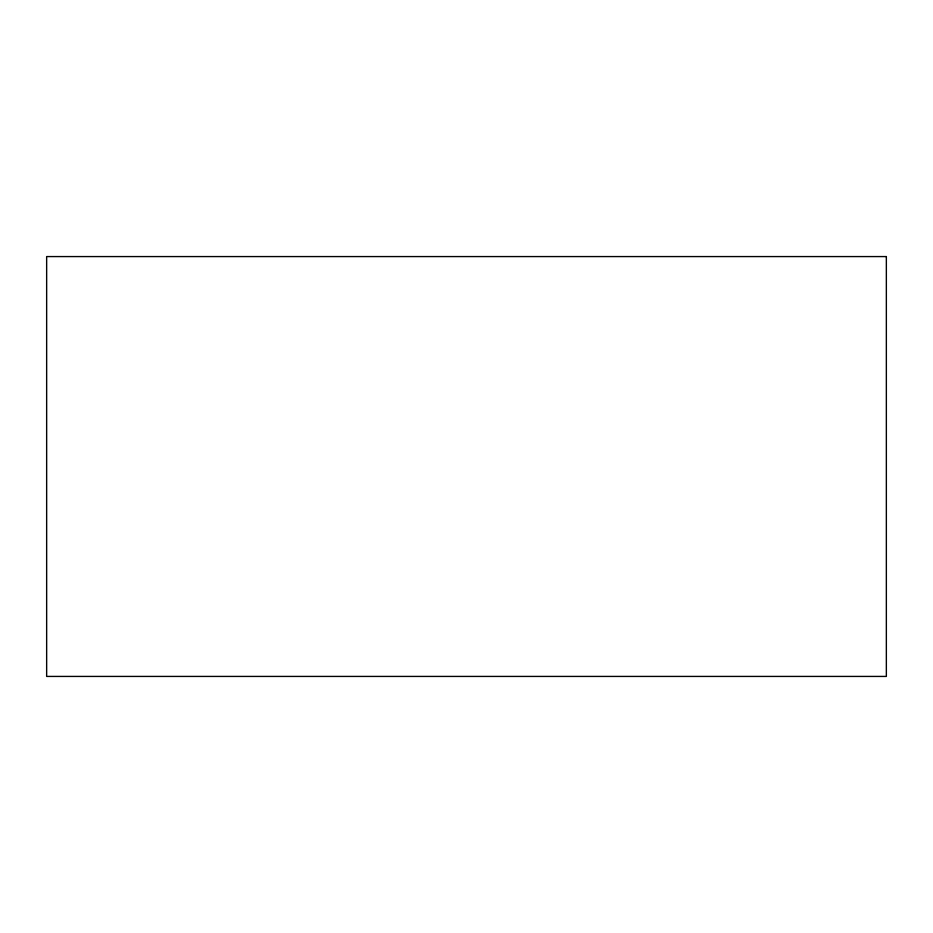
<?xml version="1.0" encoding="UTF-8"?>
<svg xmlns="http://www.w3.org/2000/svg" width="933" height="933" viewBox="0 0 933 933"><rect width="100%" height="100%" fill="white"/><g stroke="black" fill="none" stroke-linecap="round" stroke-linejoin="round"><path stroke-width="1.4" d="M886.35 256.575L46.65 256.575L46.65 676.425L886.35 676.425L886.35 256.575"/></g></svg>
